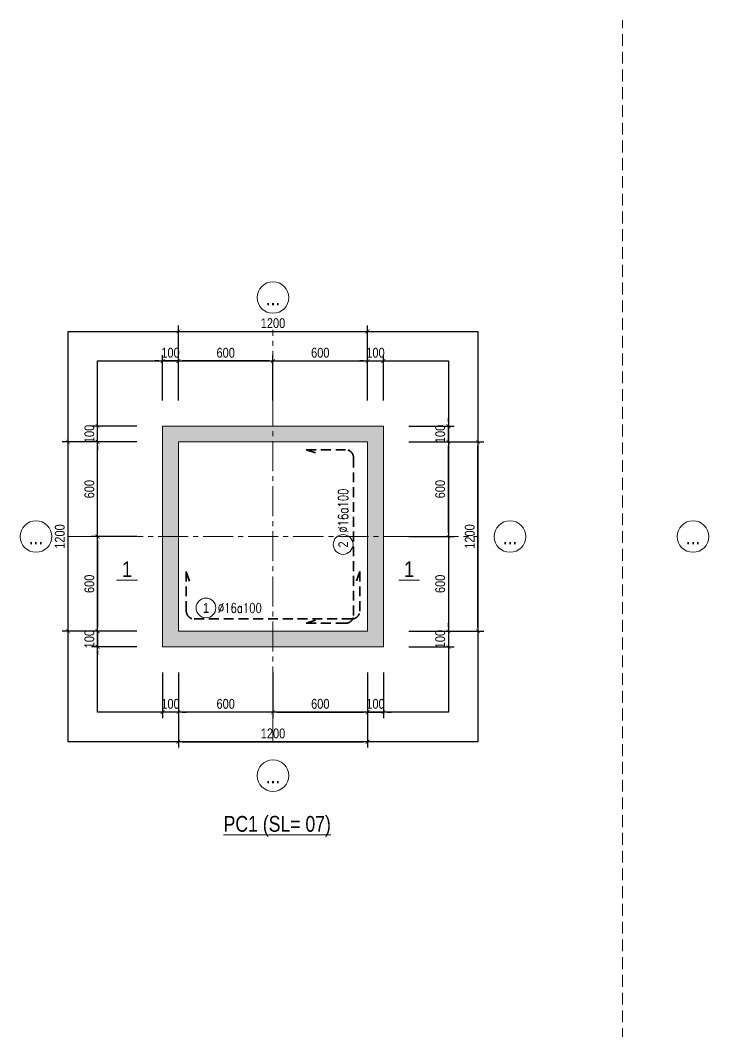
# Model space of a CAD drawing. Header units: millimetres. Extents: x -134772 to 596971, y -129535 to 35703.
# Drawn here: x 1433 to 5800, y 8015 to 14425 of the extents above; entities that cross this region are included whole.
import ezdxf
from ezdxf.enums import TextEntityAlignment as Align

# ---------------------------------------------------------------- set-up
doc = ezdxf.new("R2010")
doc.units = ezdxf.units.MM
doc.header["$MEASUREMENT"] = 0
for name, pattern in [('CENTER2', [28.575, 19.05, -3.175, 3.175, -3.175]), ('DASHED2', [0.375, 0.25, -0.125]), ('HIDDEN', [0.375, 0.25, -0.125])]:
    doc.linetypes.add(name, pattern=pattern)
doc.layers.get('Defpoints').update_dxf_attribs({"color": 252})
for name, color, linetype, lineweight in [('NDC_S_AXIS', 5, 'CENTER2', 15), ('NDC_S_CONTINUOUS', 3, 'Continuous', 20), ('NDC_S_DIM', 1, 'Continuous', 9), ('NDC_S_HATCH MATERIAL', 8, 'Continuous', 13), ('NDC_S_REBAR', 4, 'Continuous', 35), ('NDC_S_VN TEXT', 7, 'Continuous', 9), ('NDC_S_VN TITLE', 6, 'Continuous', 9)]:
    doc.layers.add(name, color=color, linetype=linetype, lineweight=lineweight)
doc.styles.add('ARIAL', font='arial.ttf', dxfattribs={"width": 0.8})
doc.styles.add('NDC_ARIAL', font='arial.ttf', dxfattribs={"width": 0.8})
doc.styles.add('NDC_ROMANS', font='romans.shx', dxfattribs={"width": 0.8})
doc.dimstyles.new('NDC_1-25', dxfattribs={"dimscale": 25, "dimtxt": 2.5, "dimasz": 1, "dimexe": 1.5, "dimexo": 0, "dimgap": 0.8, "dimtad": 1, "dimdec": 0, "dimdsep": 46, "dimtxsty": 'NDC_ARIAL', "dimblk": 'DIMMARK', "dimcen": 49999.938995, "dimdle": 1.5, "dimclrd": 1, "dimclre": 1, "dimclrt": 3, "dimadec": 0, "dimazin": 0, "dimtfac": 1, "dimtdec": 0, "dimtix": 1, "dimtmove": 2, "dimatfit": 3, "dimfxl": 1, "dimarcsym": 0})

# ---------------------------------------------------------------- blocks, each defined once
blk = doc.blocks.new('*U10')
blk.add_circle((-2.5, 0), 2.5)
at = {"layer": 'NDC_S_VN TEXT', "color": 7, "style": 'ARIAL', "width": 0.8}
blk.add_attdef('SH2', text='', height=2.5, dxfattribs=at).set_placement((-2.5, 0), align=Align.MIDDLE)
at = {"layer": 'NDC_S_VN TEXT', "color": 3, "style": 'NDC_ROMANS', "width": 0.75}
blk.add_attdef('DKKC1', (0.5, -1.25), '', height=2.5, dxfattribs=at)
blk = doc.blocks.new('kata_block_TD')
at = {"color": 6, "linetype": 'ByBlock', "lineweight": -2, "style": 'ARIAL', "width": 0.8}
blk.add_attdef('SECTDET2', text='', height=5, dxfattribs=at).set_placement((0, 7.97), align=Align.CENTER)
at = {"color": 0, "linetype": 'ByBlock', "lineweight": -2, "style": 'ARIAL', "width": 0.8}
blk.add_attdef('SECTDET1', text='', height=5, dxfattribs=at).set_placement((0, 1.47), align=Align.CENTER)
at = {"color": 3, "lineweight": 25, "style": 'ARIAL', "width": 0.8}
blk.add_attdef('SSCALE', text='', height=2.5, dxfattribs=at).set_placement((0, -4), align=Align.CENTER)
blk = doc.blocks.new('DIMMARK')
at = {"layer": 'NDC_S_DIM', "color": 1}
blk.add_line((-1.5, 0), (1, 0), dxfattribs=at)
at = {"layer": 'NDC_S_DIM', "color": 2, "const_width": 0.15}
blk.add_lwpolyline([(-0.5, -0.5), (0.5, 0.5)], dxfattribs=at)
blk = doc.blocks.new('*D29')
at = {"layer": 'Defpoints', "color": 0, "transparency": 16777216}
for p in [(2173.4, 11153.3), (1923.4, 10553.3), (2173.4, 10553.3)]:
    blk.add_point(p, dxfattribs=at)
at = {"layer": 'NDC_S_DIM', "color": 1, "lineweight": -2, "transparency": 16777216}
for p, q in [((2173.4, 11153.3), (1885.9, 11153.3)), ((1923.4, 11128.3), (1923.4, 10578.3)), ((2173.4, 10553.3), (1885.9, 10553.3))]:
    blk.add_line(p, q, dxfattribs=at)
at = {"layer": 'NDC_S_DIM', "color": 1, "lineweight": -2, "transparency": 16777216, "xscale": 25, "yscale": 25, "zscale": 25}
for p, rotation in [((1923.4, 11153.3), 90), ((1923.4, 10553.3), 270)]:
    blk.add_blockref('DIMMARK', p, dxfattribs=dict(at, rotation=rotation))
at = {"layer": 'NDC_S_DIM', "color": 3, "transparency": 16777216, "insert": (1871.5, 10853.3), "char_height": 62.5, "attachment_point": 5, "rotation": 90, "style": 'NDC_ARIAL'}
blk.add_mtext('600', dxfattribs=at)
blk = doc.blocks.new('*D30')
at = {"layer": 'Defpoints', "color": 0, "transparency": 16777216}
for p in [(1923.4, 11753.3), (2173.4, 11753.3), (2173.4, 11153.3)]:
    blk.add_point(p, dxfattribs=at)
at = {"layer": 'NDC_S_DIM', "color": 1, "lineweight": -2, "transparency": 16777216}
for p, q in [((2173.4, 11753.3), (1885.9, 11753.3)), ((1923.4, 11178.3), (1923.4, 11728.3)), ((2173.4, 11153.3), (1885.9, 11153.3))]:
    blk.add_line(p, q, dxfattribs=at)
at = {"layer": 'NDC_S_DIM', "color": 1, "lineweight": -2, "transparency": 16777216, "xscale": 25, "yscale": 25, "zscale": 25}
for p, rotation in [((1923.4, 11753.3), 90), ((1923.4, 11153.3), 270)]:
    blk.add_blockref('DIMMARK', p, dxfattribs=dict(at, rotation=rotation))
at = {"layer": 'NDC_S_DIM', "color": 3, "transparency": 16777216, "insert": (1871.5, 11453.3), "char_height": 62.5, "attachment_point": 5, "rotation": 90, "style": 'NDC_ARIAL'}
blk.add_mtext('600', dxfattribs=at)
blk = doc.blocks.new('*D31')
at = {"layer": 'Defpoints', "color": 0, "transparency": 16777216}
for p in [(1735.9, 11753.3), (2173.4, 11753.3), (2173.4, 10553.3)]:
    blk.add_point(p, dxfattribs=at)
at = {"layer": 'NDC_S_DIM', "color": 1, "lineweight": -2, "transparency": 16777216}
for p, q in [((2173.4, 11753.3), (1698.4, 11753.3)), ((1735.9, 10578.3), (1735.9, 11728.3)), ((2173.4, 10553.3), (1698.4, 10553.3))]:
    blk.add_line(p, q, dxfattribs=at)
at = {"layer": 'NDC_S_DIM', "color": 1, "lineweight": -2, "transparency": 16777216, "xscale": 25, "yscale": 25, "zscale": 25}
for p, rotation in [((1735.9, 11753.3), 90), ((1735.9, 10553.3), 270)]:
    blk.add_blockref('DIMMARK', p, dxfattribs=dict(at, rotation=rotation))
at = {"layer": 'NDC_S_DIM', "color": 3, "transparency": 16777216, "insert": (1684, 11153.3), "char_height": 62.5, "attachment_point": 5, "rotation": 90, "style": 'NDC_ARIAL'}
blk.add_mtext('1200', dxfattribs=at)
blk = doc.blocks.new('*D32')
at = {"layer": 'Defpoints', "color": 0, "transparency": 16777216}
for p in [(2173.4, 10553.3), (1923.4, 10453.3), (2173.4, 10453.3)]:
    blk.add_point(p, dxfattribs=at)
at = {"layer": 'NDC_S_DIM', "color": 1, "lineweight": -2, "transparency": 16777216}
for p, q in [((1923.4, 10578.3), (1923.4, 10603.3)), ((2173.4, 10553.3), (1885.9, 10553.3)), ((1923.4, 10553.3), (1923.4, 10453.3)), ((2173.4, 10453.3), (1885.9, 10453.3)), ((1923.4, 10428.3), (1923.4, 10403.3))]:
    blk.add_line(p, q, dxfattribs=at)
at = {"layer": 'NDC_S_DIM', "color": 1, "lineweight": -2, "transparency": 16777216, "xscale": 25, "yscale": 25, "zscale": 25}
for p, rotation in [((1923.4, 10553.3), 270), ((1923.4, 10453.3), 90)]:
    blk.add_blockref('DIMMARK', p, dxfattribs=dict(at, rotation=rotation))
at = {"layer": 'NDC_S_DIM', "color": 3, "transparency": 16777216, "insert": (1871.5, 10503.3), "char_height": 62.5, "attachment_point": 5, "rotation": 90, "style": 'NDC_ARIAL'}
blk.add_mtext('100', dxfattribs=at)
blk = doc.blocks.new('*D33')
at = {"layer": 'Defpoints', "color": 0, "transparency": 16777216}
for p in [(1923.4, 11853.3), (2173.4, 11853.3), (2173.4, 11753.3)]:
    blk.add_point(p, dxfattribs=at)
at = {"layer": 'NDC_S_DIM', "color": 1, "lineweight": -2, "transparency": 16777216}
for p, q in [((1923.4, 11878.3), (1923.4, 11903.3)), ((2173.4, 11853.3), (1885.9, 11853.3)), ((1923.4, 11753.3), (1923.4, 11853.3)), ((2173.4, 11753.3), (1885.9, 11753.3)), ((1923.4, 11728.3), (1923.4, 11703.3))]:
    blk.add_line(p, q, dxfattribs=at)
at = {"layer": 'NDC_S_DIM', "color": 1, "lineweight": -2, "transparency": 16777216, "xscale": 25, "yscale": 25, "zscale": 25}
for p, rotation in [((1923.4, 11853.3), 270), ((1923.4, 11753.3), 90)]:
    blk.add_blockref('DIMMARK', p, dxfattribs=dict(at, rotation=rotation))
at = {"layer": 'NDC_S_DIM', "color": 3, "transparency": 16777216, "insert": (1871.5, 11803.3), "char_height": 62.5, "attachment_point": 5, "rotation": 90, "style": 'NDC_ARIAL'}
blk.add_mtext('100', dxfattribs=at)
blk = doc.blocks.new('*U8')
at = {"layer": 'NDC_S_DIM'}
blk.add_circle((0, 0), 5, dxfattribs=at)
at = {"color": 7, "style": 'ARIAL', "width": 0.8}
blk.add_attdef('GRID', text='', height=5, dxfattribs=at).set_placement((0, 0), align=Align.MIDDLE)
blk = doc.blocks.new('*D34')
at = {"layer": 'Defpoints', "color": 0, "transparency": 16777216}
for p in [(3898.4, 11153.3), (3898.4, 10553.3), (4148.4, 10553.3)]:
    blk.add_point(p, dxfattribs=at)
at = {"layer": 'NDC_S_DIM', "color": 1, "lineweight": -2, "transparency": 16777216}
for p, q in [((3898.4, 11153.3), (4185.9, 11153.3)), ((4148.4, 11128.3), (4148.4, 10578.3)), ((3898.4, 10553.3), (4185.9, 10553.3))]:
    blk.add_line(p, q, dxfattribs=at)
at = {"layer": 'NDC_S_DIM', "color": 1, "lineweight": -2, "transparency": 16777216, "xscale": 25, "yscale": 25, "zscale": 25}
for p, rotation in [((4148.4, 11153.3), 90), ((4148.4, 10553.3), 270)]:
    blk.add_blockref('DIMMARK', p, dxfattribs=dict(at, rotation=rotation))
at = {"layer": 'NDC_S_DIM', "color": 3, "transparency": 16777216, "insert": (4096.5, 10853.3), "char_height": 62.5, "attachment_point": 5, "rotation": 90, "style": 'NDC_ARIAL'}
blk.add_mtext('600', dxfattribs=at)
blk = doc.blocks.new('*D35')
at = {"layer": 'Defpoints', "color": 0, "transparency": 16777216}
for p in [(3898.4, 11753.3), (4148.4, 11753.3), (3898.4, 11153.3)]:
    blk.add_point(p, dxfattribs=at)
at = {"layer": 'NDC_S_DIM', "color": 1, "lineweight": -2, "transparency": 16777216}
for p, q in [((3898.4, 11753.3), (4185.9, 11753.3)), ((4148.4, 11178.3), (4148.4, 11728.3)), ((3898.4, 11153.3), (4185.9, 11153.3))]:
    blk.add_line(p, q, dxfattribs=at)
at = {"layer": 'NDC_S_DIM', "color": 1, "lineweight": -2, "transparency": 16777216, "xscale": 25, "yscale": 25, "zscale": 25}
for p, rotation in [((4148.4, 11753.3), 90), ((4148.4, 11153.3), 270)]:
    blk.add_blockref('DIMMARK', p, dxfattribs=dict(at, rotation=rotation))
at = {"layer": 'NDC_S_DIM', "color": 3, "transparency": 16777216, "insert": (4096.5, 11453.3), "char_height": 62.5, "attachment_point": 5, "rotation": 90, "style": 'NDC_ARIAL'}
blk.add_mtext('600', dxfattribs=at)
blk = doc.blocks.new('*D36')
at = {"layer": 'Defpoints', "color": 0, "transparency": 16777216}
for p in [(3898.4, 11753.3), (4335.9, 11753.3), (3898.4, 10553.3)]:
    blk.add_point(p, dxfattribs=at)
at = {"layer": 'NDC_S_DIM', "color": 1, "lineweight": -2, "transparency": 16777216}
for p, q in [((3898.4, 11753.3), (4373.4, 11753.3)), ((4335.9, 10578.3), (4335.9, 11728.3)), ((3898.4, 10553.3), (4373.4, 10553.3))]:
    blk.add_line(p, q, dxfattribs=at)
at = {"layer": 'NDC_S_DIM', "color": 1, "lineweight": -2, "transparency": 16777216, "xscale": 25, "yscale": 25, "zscale": 25}
for p, rotation in [((4335.9, 11753.3), 90), ((4335.9, 10553.3), 270)]:
    blk.add_blockref('DIMMARK', p, dxfattribs=dict(at, rotation=rotation))
at = {"layer": 'NDC_S_DIM', "color": 3, "transparency": 16777216, "insert": (4284, 11153.3), "char_height": 62.5, "attachment_point": 5, "rotation": 90, "style": 'NDC_ARIAL'}
blk.add_mtext('1200', dxfattribs=at)
blk = doc.blocks.new('*D37')
at = {"layer": 'Defpoints', "color": 0, "transparency": 16777216}
for p in [(3898.4, 10553.3), (3898.4, 10453.3), (4148.4, 10453.3)]:
    blk.add_point(p, dxfattribs=at)
at = {"layer": 'NDC_S_DIM', "color": 1, "lineweight": -2, "transparency": 16777216}
for p, q in [((4148.4, 10578.3), (4148.4, 10603.3)), ((3898.4, 10553.3), (4185.9, 10553.3)), ((4148.4, 10553.3), (4148.4, 10453.3)), ((3898.4, 10453.3), (4185.9, 10453.3)), ((4148.4, 10428.3), (4148.4, 10403.3))]:
    blk.add_line(p, q, dxfattribs=at)
at = {"layer": 'NDC_S_DIM', "color": 1, "lineweight": -2, "transparency": 16777216, "xscale": 25, "yscale": 25, "zscale": 25}
for p, rotation in [((4148.4, 10553.3), 270), ((4148.4, 10453.3), 90)]:
    blk.add_blockref('DIMMARK', p, dxfattribs=dict(at, rotation=rotation))
at = {"layer": 'NDC_S_DIM', "color": 3, "transparency": 16777216, "insert": (4096.5, 10503.3), "char_height": 62.5, "attachment_point": 5, "rotation": 90, "style": 'NDC_ARIAL'}
blk.add_mtext('100', dxfattribs=at)
blk = doc.blocks.new('*D38')
at = {"layer": 'Defpoints', "color": 0, "transparency": 16777216}
for p in [(3898.4, 11853.3), (4148.4, 11853.3), (3898.4, 11753.3)]:
    blk.add_point(p, dxfattribs=at)
at = {"layer": 'NDC_S_DIM', "color": 1, "lineweight": -2, "transparency": 16777216}
for p, q in [((4148.4, 11878.3), (4148.4, 11903.3)), ((3898.4, 11853.3), (4185.9, 11853.3)), ((4148.4, 11753.3), (4148.4, 11853.3)), ((3898.4, 11753.3), (4185.9, 11753.3)), ((4148.4, 11728.3), (4148.4, 11703.3))]:
    blk.add_line(p, q, dxfattribs=at)
at = {"layer": 'NDC_S_DIM', "color": 1, "lineweight": -2, "transparency": 16777216, "xscale": 25, "yscale": 25, "zscale": 25}
for p, rotation in [((4148.4, 11853.3), 270), ((4148.4, 11753.3), 90)]:
    blk.add_blockref('DIMMARK', p, dxfattribs=dict(at, rotation=rotation))
at = {"layer": 'NDC_S_DIM', "color": 3, "transparency": 16777216, "insert": (4096.5, 11803.3), "char_height": 62.5, "attachment_point": 5, "rotation": 90, "style": 'NDC_ARIAL'}
blk.add_mtext('100', dxfattribs=at)
blk = doc.blocks.new('*D39')
at = {"layer": 'Defpoints', "color": 0, "transparency": 16777216}
for p in [(2435.9, 12265.8), (2435.9, 12015.8), (3035.9, 12015.8)]:
    blk.add_point(p, dxfattribs=at)
at = {"layer": 'NDC_S_DIM', "color": 1, "lineweight": -2, "transparency": 16777216}
for p, q in [((2435.9, 12015.8), (2435.9, 12303.3)), ((3010.9, 12265.8), (2460.9, 12265.8)), ((3035.9, 12015.8), (3035.9, 12303.3))]:
    blk.add_line(p, q, dxfattribs=at)
at = {"layer": 'NDC_S_DIM', "color": 1, "lineweight": -2, "transparency": 16777216, "xscale": 25, "yscale": 25, "zscale": 25, "rotation": 180}
blk.add_blockref('DIMMARK', (2435.9, 12265.8), dxfattribs=at)
at = {"layer": 'NDC_S_DIM', "color": 1, "lineweight": -2, "transparency": 16777216, "xscale": 25, "yscale": 25, "zscale": 25}
blk.add_blockref('DIMMARK', (3035.9, 12265.8), dxfattribs=at)
at = {"layer": 'NDC_S_DIM', "color": 3, "transparency": 16777216, "insert": (2735.9, 12317.7), "char_height": 62.5, "attachment_point": 5, "style": 'NDC_ARIAL'}
blk.add_mtext('600', dxfattribs=at)
blk = doc.blocks.new('*D40')
at = {"layer": 'Defpoints', "color": 0, "transparency": 16777216}
for p in [(3635.9, 12265.8), (3035.9, 12015.8), (3635.9, 12015.8)]:
    blk.add_point(p, dxfattribs=at)
at = {"layer": 'NDC_S_DIM', "color": 1, "lineweight": -2, "transparency": 16777216}
for p, q in [((3035.9, 12015.8), (3035.9, 12303.3)), ((3060.9, 12265.8), (3610.9, 12265.8)), ((3635.9, 12015.8), (3635.9, 12303.3))]:
    blk.add_line(p, q, dxfattribs=at)
at = {"layer": 'NDC_S_DIM', "color": 1, "lineweight": -2, "transparency": 16777216, "xscale": 25, "yscale": 25, "zscale": 25, "rotation": 180}
blk.add_blockref('DIMMARK', (3035.9, 12265.8), dxfattribs=at)
at = {"layer": 'NDC_S_DIM', "color": 1, "lineweight": -2, "transparency": 16777216, "xscale": 25, "yscale": 25, "zscale": 25}
blk.add_blockref('DIMMARK', (3635.9, 12265.8), dxfattribs=at)
at = {"layer": 'NDC_S_DIM', "color": 3, "transparency": 16777216, "insert": (3335.9, 12317.7), "char_height": 62.5, "attachment_point": 5, "style": 'NDC_ARIAL'}
blk.add_mtext('600', dxfattribs=at)
blk = doc.blocks.new('*D41')
at = {"layer": 'Defpoints', "color": 0, "transparency": 16777216}
for p in [(3635.9, 12453.3), (2435.9, 12015.8), (3635.9, 12015.8)]:
    blk.add_point(p, dxfattribs=at)
at = {"layer": 'NDC_S_DIM', "color": 1, "lineweight": -2, "transparency": 16777216}
for p, q in [((2435.9, 12015.8), (2435.9, 12490.8)), ((2460.9, 12453.3), (3610.9, 12453.3)), ((3635.9, 12015.8), (3635.9, 12490.8))]:
    blk.add_line(p, q, dxfattribs=at)
at = {"layer": 'NDC_S_DIM', "color": 1, "lineweight": -2, "transparency": 16777216, "xscale": 25, "yscale": 25, "zscale": 25, "rotation": 180}
blk.add_blockref('DIMMARK', (2435.9, 12453.3), dxfattribs=at)
at = {"layer": 'NDC_S_DIM', "color": 1, "lineweight": -2, "transparency": 16777216, "xscale": 25, "yscale": 25, "zscale": 25}
blk.add_blockref('DIMMARK', (3635.9, 12453.3), dxfattribs=at)
at = {"layer": 'NDC_S_DIM', "color": 3, "transparency": 16777216, "insert": (3035.9, 12505.2), "char_height": 62.5, "attachment_point": 5, "style": 'NDC_ARIAL'}
blk.add_mtext('1200', dxfattribs=at)
blk = doc.blocks.new('*D42')
at = {"layer": 'Defpoints', "color": 0, "transparency": 16777216}
for p in [(2335.9, 12265.8), (2335.9, 12015.8), (2435.9, 12015.8)]:
    blk.add_point(p, dxfattribs=at)
at = {"layer": 'NDC_S_DIM', "color": 1, "lineweight": -2, "transparency": 16777216}
for p, q in [((2310.9, 12265.8), (2285.9, 12265.8)), ((2335.9, 12015.8), (2335.9, 12303.3)), ((2435.9, 12265.8), (2335.9, 12265.8)), ((2435.9, 12015.8), (2435.9, 12303.3)), ((2460.9, 12265.8), (2485.9, 12265.8))]:
    blk.add_line(p, q, dxfattribs=at)
at = {"layer": 'NDC_S_DIM', "color": 1, "lineweight": -2, "transparency": 16777216, "xscale": 25, "yscale": 25, "zscale": 25}
blk.add_blockref('DIMMARK', (2335.9, 12265.8), dxfattribs=at)
at = {"layer": 'NDC_S_DIM', "color": 1, "lineweight": -2, "transparency": 16777216, "xscale": 25, "yscale": 25, "zscale": 25, "rotation": 180}
blk.add_blockref('DIMMARK', (2435.9, 12265.8), dxfattribs=at)
at = {"layer": 'NDC_S_DIM', "color": 3, "transparency": 16777216, "insert": (2385.9, 12317.7), "char_height": 62.5, "attachment_point": 5, "style": 'NDC_ARIAL'}
blk.add_mtext('100', dxfattribs=at)
blk = doc.blocks.new('*D43')
at = {"layer": 'Defpoints', "color": 0, "transparency": 16777216}
for p in [(3735.9, 12265.8), (3635.9, 12015.8), (3735.9, 12015.8)]:
    blk.add_point(p, dxfattribs=at)
at = {"layer": 'NDC_S_DIM', "color": 1, "lineweight": -2, "transparency": 16777216}
for p, q in [((3610.9, 12265.8), (3585.9, 12265.8)), ((3635.9, 12015.8), (3635.9, 12303.3)), ((3635.9, 12265.8), (3735.9, 12265.8)), ((3735.9, 12015.8), (3735.9, 12303.3)), ((3760.9, 12265.8), (3785.9, 12265.8))]:
    blk.add_line(p, q, dxfattribs=at)
at = {"layer": 'NDC_S_DIM', "color": 1, "lineweight": -2, "transparency": 16777216, "xscale": 25, "yscale": 25, "zscale": 25}
blk.add_blockref('DIMMARK', (3635.9, 12265.8), dxfattribs=at)
at = {"layer": 'NDC_S_DIM', "color": 1, "lineweight": -2, "transparency": 16777216, "xscale": 25, "yscale": 25, "zscale": 25, "rotation": 180}
blk.add_blockref('DIMMARK', (3735.9, 12265.8), dxfattribs=at)
at = {"layer": 'NDC_S_DIM', "color": 3, "transparency": 16777216, "insert": (3685.9, 12317.7), "char_height": 62.5, "attachment_point": 5, "style": 'NDC_ARIAL'}
blk.add_mtext('100', dxfattribs=at)
blk = doc.blocks.new('*D44')
at = {"layer": 'Defpoints', "color": 0, "transparency": 16777216}
for p in [(2435.9, 10290.8), (3035.9, 10290.8), (2435.9, 10040.8)]:
    blk.add_point(p, dxfattribs=at)
at = {"layer": 'NDC_S_DIM', "color": 1, "lineweight": -2, "transparency": 16777216}
for p, q in [((2435.9, 10290.8), (2435.9, 10003.3)), ((3035.9, 10290.8), (3035.9, 10003.3)), ((3010.9, 10040.8), (2460.9, 10040.8))]:
    blk.add_line(p, q, dxfattribs=at)
at = {"layer": 'NDC_S_DIM', "color": 1, "lineweight": -2, "transparency": 16777216, "xscale": 25, "yscale": 25, "zscale": 25, "rotation": 180}
blk.add_blockref('DIMMARK', (2435.9, 10040.8), dxfattribs=at)
at = {"layer": 'NDC_S_DIM', "color": 1, "lineweight": -2, "transparency": 16777216, "xscale": 25, "yscale": 25, "zscale": 25}
blk.add_blockref('DIMMARK', (3035.9, 10040.8), dxfattribs=at)
at = {"layer": 'NDC_S_DIM', "color": 3, "transparency": 16777216, "insert": (2735.9, 10092.7), "char_height": 62.5, "attachment_point": 5, "style": 'NDC_ARIAL'}
blk.add_mtext('600', dxfattribs=at)
blk = doc.blocks.new('*D45')
at = {"layer": 'Defpoints', "color": 0, "transparency": 16777216}
for p in [(3035.9, 10290.8), (3635.9, 10290.8), (3635.9, 10040.8)]:
    blk.add_point(p, dxfattribs=at)
at = {"layer": 'NDC_S_DIM', "color": 1, "lineweight": -2, "transparency": 16777216}
for p, q in [((3035.9, 10290.8), (3035.9, 10003.3)), ((3635.9, 10290.8), (3635.9, 10003.3)), ((3060.9, 10040.8), (3610.9, 10040.8))]:
    blk.add_line(p, q, dxfattribs=at)
at = {"layer": 'NDC_S_DIM', "color": 1, "lineweight": -2, "transparency": 16777216, "xscale": 25, "yscale": 25, "zscale": 25, "rotation": 180}
blk.add_blockref('DIMMARK', (3035.9, 10040.8), dxfattribs=at)
at = {"layer": 'NDC_S_DIM', "color": 1, "lineweight": -2, "transparency": 16777216, "xscale": 25, "yscale": 25, "zscale": 25}
blk.add_blockref('DIMMARK', (3635.9, 10040.8), dxfattribs=at)
at = {"layer": 'NDC_S_DIM', "color": 3, "transparency": 16777216, "insert": (3335.9, 10092.7), "char_height": 62.5, "attachment_point": 5, "style": 'NDC_ARIAL'}
blk.add_mtext('600', dxfattribs=at)
blk = doc.blocks.new('*D46')
at = {"layer": 'Defpoints', "color": 0, "transparency": 16777216}
for p in [(2435.9, 10290.8), (3635.9, 10290.8), (3635.9, 9853.3)]:
    blk.add_point(p, dxfattribs=at)
at = {"layer": 'NDC_S_DIM', "color": 1, "lineweight": -2, "transparency": 16777216}
for p, q in [((2435.9, 10290.8), (2435.9, 9815.8)), ((3635.9, 10290.8), (3635.9, 9815.8)), ((2460.9, 9853.3), (3610.9, 9853.3))]:
    blk.add_line(p, q, dxfattribs=at)
at = {"layer": 'NDC_S_DIM', "color": 1, "lineweight": -2, "transparency": 16777216, "xscale": 25, "yscale": 25, "zscale": 25, "rotation": 180}
blk.add_blockref('DIMMARK', (2435.9, 9853.3), dxfattribs=at)
at = {"layer": 'NDC_S_DIM', "color": 1, "lineweight": -2, "transparency": 16777216, "xscale": 25, "yscale": 25, "zscale": 25}
blk.add_blockref('DIMMARK', (3635.9, 9853.3), dxfattribs=at)
at = {"layer": 'NDC_S_DIM', "color": 3, "transparency": 16777216, "insert": (3035.9, 9905.2), "char_height": 62.5, "attachment_point": 5, "style": 'NDC_ARIAL'}
blk.add_mtext('1200', dxfattribs=at)
blk = doc.blocks.new('*D47')
at = {"layer": 'Defpoints', "color": 0, "transparency": 16777216}
for p in [(2335.9, 10290.8), (2435.9, 10290.8), (2335.9, 10040.8)]:
    blk.add_point(p, dxfattribs=at)
at = {"layer": 'NDC_S_DIM', "color": 1, "lineweight": -2, "transparency": 16777216}
for p, q in [((2335.9, 10290.8), (2335.9, 10003.3)), ((2435.9, 10290.8), (2435.9, 10003.3)), ((2310.9, 10040.8), (2285.9, 10040.8)), ((2435.9, 10040.8), (2335.9, 10040.8)), ((2460.9, 10040.8), (2485.9, 10040.8))]:
    blk.add_line(p, q, dxfattribs=at)
at = {"layer": 'NDC_S_DIM', "color": 1, "lineweight": -2, "transparency": 16777216, "xscale": 25, "yscale": 25, "zscale": 25}
blk.add_blockref('DIMMARK', (2335.9, 10040.8), dxfattribs=at)
at = {"layer": 'NDC_S_DIM', "color": 1, "lineweight": -2, "transparency": 16777216, "xscale": 25, "yscale": 25, "zscale": 25, "rotation": 180}
blk.add_blockref('DIMMARK', (2435.9, 10040.8), dxfattribs=at)
at = {"layer": 'NDC_S_DIM', "color": 3, "transparency": 16777216, "insert": (2385.9, 10092.7), "char_height": 62.5, "attachment_point": 5, "style": 'NDC_ARIAL'}
blk.add_mtext('100', dxfattribs=at)
blk = doc.blocks.new('*D48')
at = {"layer": 'Defpoints', "color": 0, "transparency": 16777216}
for p in [(3635.9, 10290.8), (3735.9, 10290.8), (3735.9, 10040.8)]:
    blk.add_point(p, dxfattribs=at)
at = {"layer": 'NDC_S_DIM', "color": 1, "lineweight": -2, "transparency": 16777216}
for p, q in [((3635.9, 10290.8), (3635.9, 10003.3)), ((3735.9, 10290.8), (3735.9, 10003.3)), ((3610.9, 10040.8), (3585.9, 10040.8)), ((3635.9, 10040.8), (3735.9, 10040.8)), ((3760.9, 10040.8), (3785.9, 10040.8))]:
    blk.add_line(p, q, dxfattribs=at)
at = {"layer": 'NDC_S_DIM', "color": 1, "lineweight": -2, "transparency": 16777216, "xscale": 25, "yscale": 25, "zscale": 25}
blk.add_blockref('DIMMARK', (3635.9, 10040.8), dxfattribs=at)
at = {"layer": 'NDC_S_DIM', "color": 1, "lineweight": -2, "transparency": 16777216, "xscale": 25, "yscale": 25, "zscale": 25, "rotation": 180}
blk.add_blockref('DIMMARK', (3735.9, 10040.8), dxfattribs=at)
at = {"layer": 'NDC_S_DIM', "color": 3, "transparency": 16777216, "insert": (3685.9, 10092.7), "char_height": 62.5, "attachment_point": 5, "style": 'NDC_ARIAL'}
blk.add_mtext('100', dxfattribs=at)

msp = doc.modelspace()

# ---------------------------------------------------------------- hatches: boundary and pattern name
at = {"layer": 'NDC_S_HATCH MATERIAL'}
h = msp.add_hatch(dxfattribs=at)
h.set_pattern_fill('AR-CONC', color=256, scale=10)
h.set_pattern_definition([(50, (1222.076, 2662.945), (71.72602, -6.2752), [7.5, -82.5]), (355, (1222.076, 2662.945), (-13.87513, 75.2192), [6, -66]), (100.45144, (1228.05, 2662.42), (57.8509, 68.944), [6.374, -70.1142]), (46.1842, (1222.08, 2682.945), (106.7241, -16.5519), [11.25, -123.75]), (96.6356, (1230.97, 2681.57), (93.4662, 97.4119), [9.561, -105.1714]), (351.1842, (1222.08, 2682.94), (93.4662, 97.4119), [9, -99]), (21, (1232.076, 2677.945), (59.6907, -40.2619), [7.5, -82.5]), (326, (1232.076, 2677.945), (24.33153, 72.515), [6, -66]), (71.45144, (1237.05, 2674.59), (84.02224, 32.2531), [6.374, -70.1142]), (37.5, (1222.076, 2662.945), (1.215986, 33.289385), [0, -65.2, 0, -67, 0, -66.25]), (7.5, (1222.076, 2662.945), (26.30695, 39.44117), [0, -38.2, 0, -63.7, 0, -25.25]), (327.5, (1199.776, 2662.945), (53.38224, -2.25549), [0, -25, 0, -78, 0, -103.5]), (317.5, (1189.776, 2662.945), (58.31862, 10.0105), [0, -32.5, 0, -51.8, 0, -73.5])])
h.paths.add_polyline_path([(2335.9, 11853.3), (3735.9, 11853.3), (3735.9, 10453.3), (2335.9, 10453.3)])
h.paths.add_polyline_path([(2435.9, 11753.3), (3635.9, 11753.3), (3635.9, 10553.3), (2435.9, 10553.3)], flags=16)

# ---------------------------------------------------------------- linework, layer by layer
at = {"layer": 'Defpoints'}
for points in [[(1735.9, 12453.3), (4335.9, 12453.3), (4335.9, 9853.3), (1735.9, 9853.3)], [(1923.4, 12265.8), (4148.4, 12265.8), (4148.4, 10040.8), (1923.4, 10040.8)]]:
    msp.add_lwpolyline(points, close=True, dxfattribs=at)
at = {"layer": 'NDC_S_AXIS', "ltscale": 10}
for points in [[(3035.9, 9853.3), (3035.9, 12463.7)], [(1735.9, 11153.3), (4335.9, 11153.3)]]:
    msp.add_lwpolyline(points, dxfattribs=at)
at = {"layer": 'NDC_S_CONTINUOUS'}
msp.add_lwpolyline([(2435.9, 11753.3), (3635.9, 11753.3), (3635.9, 10553.3), (2435.9, 10553.3)], close=True, dxfattribs=at)
at = {"layer": 'NDC_S_HATCH MATERIAL', "linetype": 'HIDDEN', "ltscale": 300}
msp.add_line((5253.2, 425), (5253.2, 14425), dxfattribs=at)
at = {"layer": 'NDC_S_HATCH MATERIAL'}
msp.add_lwpolyline([(2335.9, 11853.3), (3735.9, 11853.3), (3735.9, 10453.3), (2335.9, 10453.3)], close=True, dxfattribs=at)
at = {"layer": 'NDC_S_REBAR', "linetype": 'DASHED2', "ltscale": 250}
for points in [[(3306.5, 10623.3), (3246.5, 10603.3), (3496.5, 10603.3, 0.414214), (3546.5, 10653.3), (3546.5, 11653.3, 0.414214), (3496.5, 11703.3), (3246.5, 11703.3), (3306.5, 11683.3)], [(2505.9, 10870.9), (2485.9, 10930.9), (2485.9, 10680.9, 0.414214), (2535.9, 10630.9), (3535.9, 10630.9, 0.414214), (3585.9, 10680.9), (3585.9, 10930.9), (3565.9, 10870.9)]]:
    msp.add_lwpolyline(points, format="xyb", dxfattribs=at)

# ---------------------------------------------------------------- block references
at = {"layer": 'NDC_S_AXIS'}
ref = msp.add_blockref('*U8', (3035.9, 12667.9), dxfattribs=dict(at, xscale=-20, yscale=20, zscale=20, rotation=180))
ref.add_attrib('GRID', '...', dxfattribs={"layer": '0', "color": 7, "height": 100, "style": 'ARIAL', "width": 0.8}).set_placement((3035.9, 12667.9), align=Align.MIDDLE)
ref = msp.add_blockref('*U8', (1532.8, 11153.3), dxfattribs=dict(at, xscale=-20, yscale=20, zscale=20))
ref.add_attrib('GRID', '...', dxfattribs={"layer": '0', "color": 7, "height": 100, "style": 'ARIAL', "width": 0.8}).set_placement((1532.8, 11153.3), align=Align.MIDDLE)
at = {"layer": 'NDC_S_AXIS', "xscale": 20, "yscale": 20, "zscale": 20}
for p in [(4539, 11153.3), (5699.7, 11153.3), (3035.9, 9638.6)]:
    msp.add_blockref('*U8', p, dxfattribs=at).add_auto_attribs({'GRID': '...'})
at = {"layer": 'NDC_S_DIM', "ltscale": 0.005, "xscale": 25, "yscale": 25, "zscale": 25, "rotation": 90}
msp.add_blockref('*U10', (3480.8, 11165.4), dxfattribs=at).add_auto_attribs({'SH2': '2', 'DKKC1': '%%c16a100'})
at = {"layer": 'NDC_S_DIM', "ltscale": 0.005, "xscale": 25, "yscale": 25, "zscale": 25}
msp.add_blockref('*U10', (2673.4, 10700.7), dxfattribs=at).add_auto_attribs({'SH2': '1', 'DKKC1': '%%c16a100'})
at = {"layer": 'NDC_S_VN TEXT', "ltscale": 0.005}
ref = msp.add_blockref('kata_block_TD', (3063, 9253.1), dxfattribs=dict(at, xscale=20, yscale=20, zscale=20))
ref.add_attrib('SECTDET1', '%%uPC1 (SL= 07)', dxfattribs={"layer": '0', "color": 0, "linetype": 'ByBlock', "lineweight": -2, "height": 100, "style": 'ARIAL', "width": 0.8}).set_placement((3063, 9282.5), align=Align.CENTER)

# ---------------------------------------------------------------- texts
at = {"layer": 'NDC_S_VN TITLE', "style": 'NDC_ARIAL', "width": 0.85}
for p in [(2110, 10945.8), (3899.5, 10945.8)]:
    msp.add_text('%%U 1 ', height=100, dxfattribs=at).set_placement(p, align=Align.MIDDLE_CENTER)

# ---------------------------------------------------------------- dimensions: what is measured, and where the dimension line sits
at = {"layer": 'NDC_S_DIM'}
for base, p1, p2, picture, middle in [((3635.9, 12453.3), (2435.9, 12015.8), (3635.9, 12015.8), '*D41', (3035.9, 12505.2)), ((2335.9, 12265.8), (2435.9, 12015.8), (2335.9, 12015.8), '*D42', (2385.9, 12317.7)), ((2435.9, 12265.8), (3035.9, 12015.8), (2435.9, 12015.8), '*D39', (2735.9, 12317.7)), ((3635.9, 12265.8), (3035.9, 12015.8), (3635.9, 12015.8), '*D40', (3335.9, 12317.7)), ((3735.9, 12265.8), (3635.9, 12015.8), (3735.9, 12015.8), '*D43', (3685.9, 12317.7)), ((2335.9, 10040.8), (2435.9, 10290.8), (2335.9, 10290.8), '*D47', (2385.9, 10092.7)), ((2435.9, 10040.8), (3035.9, 10290.8), (2435.9, 10290.8), '*D44', (2735.9, 10092.7)), ((3635.9, 9853.3), (2435.9, 10290.8), (3635.9, 10290.8), '*D46', (3035.9, 9905.2)), ((3635.9, 10040.8), (3035.9, 10290.8), (3635.9, 10290.8), '*D45', (3335.9, 10092.7)), ((3735.9, 10040.8), (3635.9, 10290.8), (3735.9, 10290.8), '*D48', (3685.9, 10092.7))]:
    dim = msp.add_linear_dim(base=base, p1=p1, p2=p2, dimstyle='NDC_1-25', dxfattribs=at)
    dim.commit()
    dim.dimension.update_dxf_attribs({"geometry": picture, "text_midpoint": middle})
for base, p1, p2, picture, middle in [((1923.4, 11853.3), (2173.4, 11753.3), (2173.4, 11853.3), '*D33', (1871.5, 11803.3)), ((4148.4, 11853.3), (3898.4, 11753.3), (3898.4, 11853.3), '*D38', (4096.5, 11803.3)), ((1735.9, 11753.3), (2173.4, 10553.3), (2173.4, 11753.3), '*D31', (1684, 11153.3)), ((1923.4, 11753.3), (2173.4, 11153.3), (2173.4, 11753.3), '*D30', (1871.5, 11453.3)), ((4148.4, 11753.3), (3898.4, 11153.3), (3898.4, 11753.3), '*D35', (4096.5, 11453.3)), ((4335.9, 11753.3), (3898.4, 10553.3), (3898.4, 11753.3), '*D36', (4284, 11153.3)), ((1923.4, 10553.3), (2173.4, 11153.3), (2173.4, 10553.3), '*D29', (1871.5, 10853.3)), ((4148.4, 10553.3), (3898.4, 11153.3), (3898.4, 10553.3), '*D34', (4096.5, 10853.3)), ((1923.4, 10453.3), (2173.4, 10553.3), (2173.4, 10453.3), '*D32', (1871.5, 10503.3)), ((4148.4, 10453.3), (3898.4, 10553.3), (3898.4, 10453.3), '*D37', (4096.5, 10503.3))]:
    dim = msp.add_linear_dim(base=base, p1=p1, p2=p2, angle=90, dimstyle='NDC_1-25', dxfattribs=at)
    dim.commit()
    dim.dimension.update_dxf_attribs({"geometry": picture, "text_midpoint": middle})

doc.saveas('drawing.dxf')
